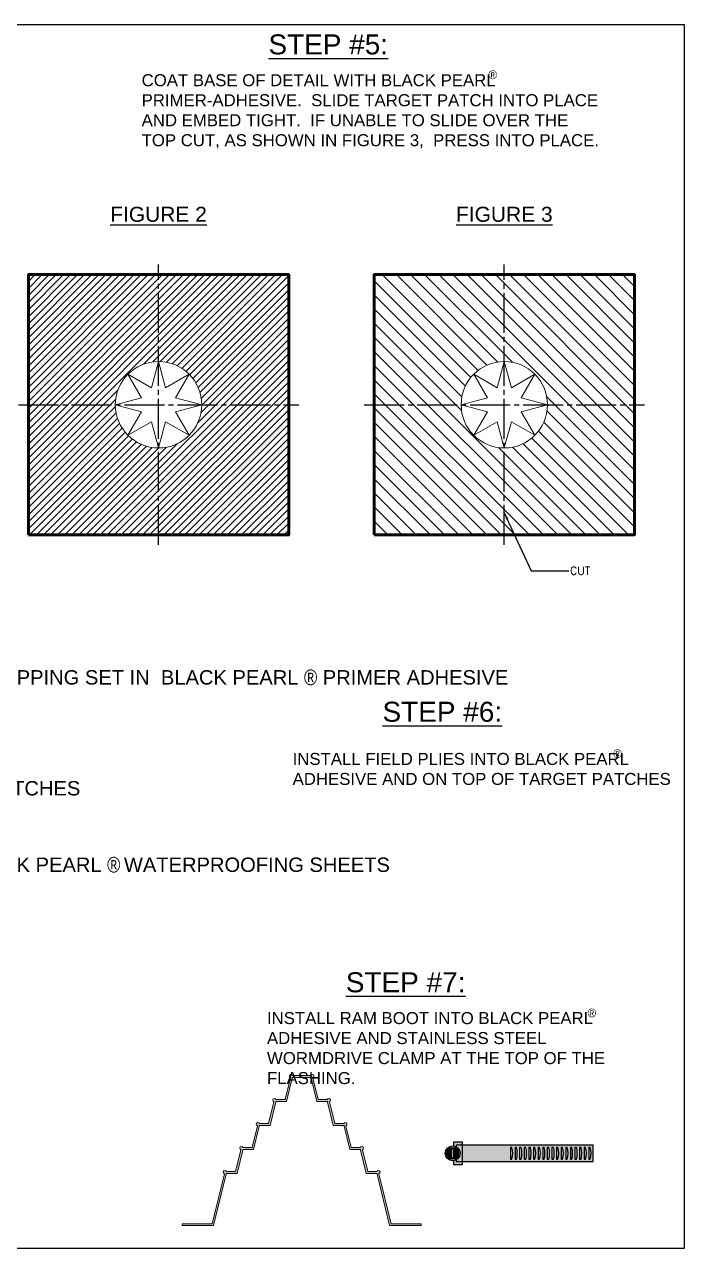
# Model space of a CAD drawing. Header units: inches. Extents: x -9.9 to 87.1, y -1.5 to 29.5.
# Drawn here: x 53.03 to 70, y -1.11 to 29.49 of the extents above; entities that cross this region are included whole.
import ezdxf
from ezdxf import colors
from ezdxf.entities.mleader import LeaderData, LeaderLine
from ezdxf.math import Vec2, Vec3

# ---------------------------------------------------------------- set-up
doc = ezdxf.new("R2010")
doc.units = ezdxf.units.IN
doc.header["$MEASUREMENT"] = 0
doc.linetypes.add('CEN-S', pattern=[1.3050000000000002, 1, -0.09, 0.125, -0.09])
doc.layers.get('Defpoints').update_dxf_attribs({"color": 103})
for name, color, linetype in [('A-ANNO-TEXT', 7, 'Continuous'), ('A-ANNO-TITLE', 7, 'Continuous'), ('A-CENTERLINE', 7, 'CEN-S'), ('Fastener', 94, 'Continuous')]:
    doc.layers.add(name, color=color, linetype=linetype)
for name, color, linetype, lineweight in [('A-DETAIL', 7, 'Continuous', 9), ('A-FNDN-BP-CAP', 6, 'Continuous', 60), ('Dimensions', 20, 'Continuous', 0), ('Others', 190, 'Continuous', 0), ('Text', 20, 'Continuous', 0)]:
    doc.layers.add(name, color=color, linetype=linetype, lineweight=lineweight)
doc.styles.add('ROMANS', font='ROMANS')
doc.styles.add('SIMPLEX', font='SIMPLEX')
doc.styles.get("Standard").update_dxf_attribs({"font": 'ARIALN.TTF'})
doc.styles.add('TitleBlock', font='sanss___.ttf', dxfattribs={"height": 0.125})
doc.dimstyles.new('ROOF LEADERS', dxfattribs={"dimtxt": 0.1, "dimasz": 0.18, "dimexe": 0.0625, "dimexo": 0.0625, "dimgap": 0.03125, "dimtad": 0, "dimdec": 4, "dimzin": 0, "dimdsep": 46, "dimlunit": 3, "dimtxsty": 'SIMPLEX', "dimcen": 0, "dimclrd": 256, "dimclre": 256, "dimclrt": 256, "dimadec": 0, "dimazin": 0, "dimtfac": 0.6382978723404255, "dimtdec": 4, "dimtix": 1, "dimtofl": 0, "dimtmove": 0, "dimatfit": 3, "dimldrblk": 'ARW1', "dimfxl": 0.0625, "dimfrac": 2, "dimtolj": 1, "dimtzin": 0, "dimarcsym": 0})

# ---------------------------------------------------------------- blocks, each defined once
blk = doc.blocks.new('_Dot')
at = {"color": 0, "linetype": 'ByBlock', "lineweight": -2}
blk.add_line((-0.5, 0), (-1, 0), dxfattribs=at)
at = {"color": 0, "linetype": 'ByBlock', "const_width": 0.5}
blk.add_lwpolyline([(-0.25, 0, 1), (0.25, 0, 1)], format="xyb", close=True, dxfattribs=at)
blk = doc.blocks.new('ARW1')
blk.add_lwpolyline([(0, 0, 0, 0.32000000000000006, 0), (-0.9599999999995816, 0, 0.32000000000000006, 0.32000000000000006, 0)], format="xyseb")

msp = doc.modelspace()

# ---------------------------------------------------------------- hatches: boundary and pattern name
h = msp.add_hatch(color=2)
h.dxf.hatch_style = 1
h.paths.add_polyline_path([(67.24455094950306, 1.4760544521276877), (63.97584867392206, 1.4760544521276877), (63.97584867392206, 1.2698792722453671), (63.97584867392206, 1.0648714128443988), (67.24455094950306, 1.0648714128443988)])
h.paths.add_polyline_path([(65.17260623656557, 1.419940278281353), (65.20938568365582, 1.419940278281353, -0.13755903346565063), (65.2093856836558, 1.120985586690713), (65.17260623656557, 1.120985586690713)], flags=16)
h.paths.add_polyline_path([(65.28784065581286, 1.419940278281353), (65.32462010290311, 1.419940278281353, -0.13755903346565063), (65.32462010290311, 1.120985586690713), (65.28784065581286, 1.120985586690713)], flags=16)
h.paths.add_polyline_path([(65.40307507506017, 1.419940278281353), (65.43985452215043, 1.419940278281353, -0.13755903346565063), (65.4398545221504, 1.120985586690713), (65.40307507506017, 1.120985586690713)], flags=16)
h.paths.add_polyline_path([(65.51830949430746, 1.419940278281353), (65.55508894139768, 1.419940278281353, -0.13755903346565063), (65.55508894139768, 1.120985586690713), (65.51830949430746, 1.120985586690713)], flags=16)
h.paths.add_polyline_path([(65.63354391355475, 1.419940278281353), (65.670323360645, 1.419940278281353, -0.13755903346565063), (65.670323360645, 1.120985586690713), (65.63354391355475, 1.120985586690713)], flags=16)
h.paths.add_polyline_path([(65.74877833280206, 1.419940278281353), (65.78555777989232, 1.419940278281353, -0.13755903346565063), (65.78555777989229, 1.120985586690713), (65.74877833280206, 1.120985586690713)], flags=16)
h.paths.add_polyline_path([(65.86401275204935, 1.419940278281353), (65.90079219913957, 1.419940278281353, -0.13755903346565063), (65.90079219913957, 1.120985586690713), (65.86401275204935, 1.120985586690713)], flags=16)
h.paths.add_polyline_path([(65.97924717129663, 1.419940278281353), (66.01602661838689, 1.419940278281353, -0.13755903346565063), (66.01602661838689, 1.120985586690713), (65.97924717129663, 1.120985586690713)], flags=16)
h.paths.add_polyline_path([(66.09448159054395, 1.419940278281353), (66.13126103763418, 1.419940278281353, -0.13755903346565063), (66.13126103763418, 1.120985586690713), (66.09448159054395, 1.120985586690713)], flags=16)
h.paths.add_polyline_path([(66.20971600979124, 1.419940278281353), (66.24649545688146, 1.419940278281353, -0.13755903346565063), (66.24649545688146, 1.120985586690713), (66.20971600979124, 1.120985586690713)], flags=16)
h.paths.add_polyline_path([(66.32495042903852, 1.419940278281353), (66.36172987612875, 1.419940278281353, -0.13755903346565063), (66.36172987612875, 1.120985586690713), (66.32495042903852, 1.120985586690713)], flags=16)
h.paths.add_polyline_path([(66.44018484828584, 1.419940278281353), (66.47696429537604, 1.419940278281353, -0.13755903346565063), (66.47696429537604, 1.120985586690713), (66.44018484828584, 1.120985586690713)], flags=16)
h.paths.add_polyline_path([(66.5554192675331, 1.419940278281353), (66.59219871462335, 1.419940278281353, -0.13755903346565063), (66.59219871462335, 1.120985586690713), (66.5554192675331, 1.120985586690713)], flags=16)
h.paths.add_polyline_path([(66.67065368678041, 1.419940278281353), (66.70743313387067, 1.419940278281353, -0.13755903346565063), (66.70743313387064, 1.120985586690713), (66.67065368678041, 1.120985586690713)], flags=16)
h.paths.add_polyline_path([(66.7858881060277, 1.419940278281353), (66.82266755311792, 1.419940278281353, -0.13755903346565063), (66.82266755311792, 1.120985586690713), (66.7858881060277, 1.120985586690713)], flags=16)
h.paths.add_polyline_path([(66.90112252527499, 1.419940278281353), (66.93790197236524, 1.419940278281353, -0.13755903346565063), (66.93790197236521, 1.120985586690713), (66.90112252527499, 1.120985586690713)], flags=16)
h.paths.add_polyline_path([(67.0163569445223, 1.419940278281353), (67.05313639161253, 1.419940278281353, -0.13755903346565063), (67.05313639161253, 1.120985586690713), (67.0163569445223, 1.120985586690713)], flags=16)
h.paths.add_polyline_path([(67.13159136376959, 1.419940278281353), (67.16837081085981, 1.419940278281353, -0.13755903346565063), (67.16837081085981, 1.120985586690713), (67.13159136376959, 1.120985586690713)], flags=16)
h.paths.add_polyline_path([(63.97584867392206, 1.0648714128443988), (63.820147249931665, 1.0648714128443988), (63.820147249931665, 1.1097890398329646, -0.10126008505281268), (63.749875742792, 1.0865421273317057), (63.749875742792, 0.9946977803462271), (63.97584867392206, 0.9946977803462271)])
h.paths.add_polyline_path([(63.97584867392206, 1.5450607641445098), (63.749875742792, 1.5450607641445098), (63.749875742792, 1.4532164171590276, -0.10126008505281268), (63.820147249931665, 1.4299695046577714), (63.820147249931665, 1.4760544521276877), (63.97584867392206, 1.4760544521276877)])
h.paths.add_polyline_path([(63.97584867392206, 1.4760544521276877), (63.820147249931665, 1.4760544521276877), (63.820147249931665, 1.4299695046577714, -0.2685611904166218), (63.91281927714789, 1.2698792722453671, -0.2685611904166218), (63.820147249931665, 1.1097890398329646), (63.820147249931665, 1.0648714128443988), (63.97584867392206, 1.0648714128443988), (63.97584867392206, 1.2698792722453671)])
h.paths.add_polyline_path([(63.54359257336179, 1.2698792722453671, 1), (63.91281927714789, 1.2698792722453671, 1)])
h.paths.add_polyline_path([(63.87781708541132, 1.2698792722453671, -1), (63.57859476509836, 1.2698792722453671, -1)], flags=16)
h.paths.add_polyline_path([(63.654800139330575, 1.394553640894988), (63.728205925254855, 1.394553640894988), (63.80420107065302, 1.394553640894988), (63.87376481607288, 1.2698792722453671), (63.80420107065302, 1.1452049035957472), (63.728205925254855, 1.1452049035957472), (63.654800139330575, 1.1452049035957472), (63.582819359029656, 1.2698792722453671)], flags=0)
h.paths.add_polyline_path([(63.85288029390446, 1.2698792722453671, -1), (63.60353155660522, 1.2698792722453671, -1)], flags=0)
h.paths.add_polyline_path([(63.70644379097192, 1.3926396392602651), (63.75243599388435, 1.3921764593446273), (63.75243599388435, 1.1475820851461052), (63.70644379097192, 1.1471189052304709)], flags=0)
h.paths.add_polyline_path([(63.75243599388435, 1.3921764593446273), (63.70644379097192, 1.3926396392602651), (63.70644379097192, 1.1471189052304709), (63.75243599388435, 1.1475820851461052)], flags=0)
h = msp.add_hatch(color=190)
h.dxf.hatch_style = 1
h.paths.add_polyline_path([(63.70644379097192, 1.3926396392602651, 0.36371045871623603), (63.60353155660522, 1.2698792722453671, 0.36371045871623603), (63.70644379097192, 1.1471189052304709)], flags=17)
h.paths.add_polyline_path([(63.75243599388435, 1.3921764593446273), (63.75243599388435, 1.1475820851461087, 0.3580194960743603), (63.85288029390446, 1.2698792722453671, 0.3580194960743603)], flags=17)
h.paths.add_polyline_path([(63.728205925254855, 1.3945536408949843), (63.654800139330575, 1.394553640894988), (63.582819359029656, 1.2698792722453671), (63.654800139330575, 1.1452049035957472), (63.728205925254855, 1.1452049035957508, -0.414213562373095), (63.60353155660522, 1.2698792722453671, -0.36371045871623786), (63.70644379097192, 1.3926396392602651, -0.043890789260143996)])
h.paths.add_polyline_path([(63.80420107065302, 1.394553640894988), (63.728205925254855, 1.3945536408949843, -0.41421356237309515), (63.85288029390446, 1.2698792722453671, -0.35801949607436256), (63.75243599388435, 1.1475820851461087, -0.0489368945983477), (63.728205925254855, 1.1452049035957508), (63.80420107065302, 1.1452049035957472), (63.87376481607288, 1.2698792722453671)])
at = {"layer": 'Dimensions'}
h = msp.add_hatch(color=190, dxfattribs=at)
h.dxf.hatch_style = 1
edge = h.paths.add_edge_path()
edge.add_line((62.939620796778, -0.48890135413758884), (62.939620796778, -0.5347730834096236))
edge.add_line((62.939620796778, -0.5347730834096236), (62.15359423649937, -0.5347730834096236))
edge.add_line((62.15359423649936, -0.5347730834096236), (61.84036325831975, 0.7492256839863787))
edge.add_arc((61.884928092466225, 0.7600972571892175), 0.045871729272037434, 170.55155227000327, 193.7095110646908, ccw=False)
edge.add_arc((61.83170466042345, 0.8128009061855543), 0.045871729272036026, 270.00000000003104, 280.01074276359697, ccw=False)
edge.add_line((61.83170466042347, 0.7669291769135178), (61.56947292997105, 0.7669291769135098))
edge.add_line((61.569472929971056, 0.7669291769135107), (61.427458543734176, 1.34907561064235))
edge.add_arc((61.47202337788063, 1.3599471838451933), 0.0458717292720318, 170.5515522704789, 193.70951106469934, ccw=False)
edge.add_arc((61.41879994583989, 1.4126508328416953), 0.045871729272206244, 269.99999999749724, 280.0107427609054, ccw=False)
edge.add_line((61.41879994583789, 1.3667791035694883), (61.15656821538547, 1.3667791035694798))
edge.add_line((61.15656821538548, 1.3667791035694794), (61.014553829148596, 1.9489255372983192))
edge.add_arc((61.05911866329506, 1.959797110501162), 0.04587172927203472, 170.55155227013256, 193.70951106469556, ccw=False)
edge.add_arc((61.005895231252836, 2.012500759497529), 0.045871729272070956, 269.99999999935216, 280.01074276287727, ccw=False)
edge.add_line((61.00589523125231, 1.9666290302254588), (60.7436635007999, 1.9666290302254503))
edge.add_line((60.7436635007999, 1.9666290302254499), (60.60164911456302, 2.5487754639542897))
edge.add_arc((60.64621394870948, 2.559647037157138), 0.04587172927203426, 170.55155226937896, 193.7095110647026, ccw=False)
edge.add_arc((60.592990516663974, 2.612350686153225), 0.04587172927179568, 270.00000000344124, 280.01074276721874, ccw=False)
edge.add_line((60.59299051666673, 2.5664789568814292), (60.33075878621432, 2.566478956881421))
edge.add_line((60.33075878621432, 2.5664789568814204), (60.18874439997744, 3.14862539061026))
edge.add_arc((60.2333092341239, 3.1594969638131083), 0.04587172927203426, 170.55155227025702, 193.7095110647026, ccw=False)
edge.add_arc((60.18008580208218, 3.2122006128095286), 0.045871729272128556, 269.99999999871534, 280.0107427621999, ccw=False)
edge.add_line((60.18008580208115, 3.1663288835373997), (59.95388063190737, 3.1663288835373926))
edge.add_line((59.95388063190737, 3.1663288835373926), (59.72767546173358, 3.1663288835373997))
edge.add_arc((59.72767546173226, 3.2122006128095535), 0.045871729272153994, 259.98925723818644, 270.00000000164846, ccw=False)
edge.add_arc((59.67445202969083, 3.1594969638131083), 0.045871729272035984, -13.709511064702042, 9.448447729674854, ccw=False)
edge.add_line((59.7190168638373, 3.1486253906102606), (59.577002477600416, 2.566478956881421))
edge.add_line((59.577002477600416, 2.5664789568814204), (59.314770747148, 2.566478956881429))
edge.add_arc((59.31477074714875, 2.612350686153407), 0.04587172927197754, 259.98925723544164, 269.9999999990637, ccw=False)
edge.add_arc((59.261547315105254, 2.559647037157135), 0.045871729272035464, -13.709511064699427, 9.448447730157909, ccw=False)
edge.add_line((59.30611214925172, 2.54877546395429), (59.16409776301484, 1.9666290302254503))
edge.add_line((59.16409776301484, 1.9666290302254499), (58.901866032562424, 1.9666290302254583))
edge.add_arc((58.90186603256165, 2.0125007594975584), 0.0458717292720996, 259.9892572374625, 270.00000000096736, ccw=False)
edge.add_arc((58.848642600519675, 1.9597971105011691), 0.04587172927203468, -13.70951106470477, 9.448447729799454, ccw=False)
edge.add_line((58.89320743466614, 1.9489255372983196), (58.75119304842926, 1.3667791035694798))
edge.add_line((58.75119304842926, 1.3667791035694794), (58.488961317976845, 1.3667791035694878))
edge.add_arc((58.48896131797635, 1.412650832841571), 0.04587172927208333, 259.9892572370894, 270.0000000006146, ccw=False)
edge.add_arc((58.435737885934095, 1.3599471838451969), 0.04587172927203447, -13.709511064703747, 9.448447729866302, ccw=False)
edge.add_line((58.48030272008056, 1.3490756106423483), (58.33828833384368, 0.7669291769135089))
edge.add_line((58.33828833384368, 0.7669291769135107), (58.076056603391265, 0.7669291769135187))
edge.add_arc((58.07605660339103, 0.8128009061855721), 0.045871729272055045, 259.9892572367407, 270.0000000002907, ccw=False)
edge.add_arc((58.022833171348516, 0.7600972571892246), 0.045871729272033944, -13.709511064701076, 9.44844772992991, ccw=False)
edge.add_line((58.06739800549498, 0.7492256839863778), (57.75416702731537, -0.5347730834096245))
edge.add_line((57.75416702731537, -0.5347730834096236), (56.96814046703674, -0.5347730834096236))
edge.add_line((56.96814046703674, -0.5347730834096236), (56.96814046703674, -0.48890135413758884))
edge.add_line((56.96814046703674, -0.48890135413758884), (57.71814046703674, -0.48890135413758884))
edge.add_line((57.71814046703674, -0.48890135413758884), (58.022833171348516, 0.7600972571892246))
edge.add_arc((58.03620770295847, 0.7998168161493346), 0.041910875196914485, 18.047323056442906, 251.39038190997383, ccw=False)
edge.add_line((58.076056603391265, 0.8128009061855526), (58.30226177356505, 0.8128009061855455))
edge.add_line((58.30226177356505, 0.8128009061855455), (58.435737885934095, 1.359947183845195))
edge.add_arc((58.44911241754405, 1.3996667428053051), 0.0419108751969149, 18.04732305644228, 251.39038190997402, ccw=False)
edge.add_line((58.488961317976845, 1.412650832841523), (58.71516648815063, 1.412650832841516))
edge.add_line((58.71516648815063, 1.412650832841516), (58.848642600519675, 1.9597971105011656))
edge.add_arc((58.86201713212963, 1.9995166694612756), 0.0419108751969149, 18.04732305644228, 251.39038190997402, ccw=False)
edge.add_line((58.901866032562424, 2.0125007594974935), (59.12807120273621, 2.0125007594974864))
edge.add_line((59.12807120273621, 2.0125007594974864), (59.261547315105254, 2.559647037157136))
edge.add_arc((59.27492184671521, 2.599366596117246), 0.0419108751969149, 18.04732305644228, 251.39038190997402, ccw=False)
edge.add_line((59.314770747148, 2.612350686153464), (59.54097591732179, 2.612350686153457))
edge.add_line((59.54097591732179, 2.612350686153457), (59.67445202969083, 3.1594969638131065))
edge.add_arc((59.68782656130079, 3.1992165227732166), 0.0419108751969149, 18.04732305644228, 251.39038190997402, ccw=False)
edge.add_line((59.72767546173358, 3.2122006128094345), (59.95388063190737, 3.2122006128094274))
edge.add_line((59.95388063190737, 3.2122006128094274), (60.18008580208115, 3.2122006128094345))
edge.add_arc((60.219934702513946, 3.1992165227732166), 0.0419108751969149, -71.39038190997405, 161.95267694355763, ccw=False)
edge.add_line((60.2333092341239, 3.1594969638131065), (60.36678534649295, 2.612350686153457))
edge.add_line((60.36678534649295, 2.612350686153457), (60.59299051666673, 2.612350686153464))
edge.add_arc((60.632839417099525, 2.599366596117246), 0.0419108751969149, -71.39038190997405, 161.95267694355763, ccw=False)
edge.add_line((60.64621394870948, 2.559647037157136), (60.779690061078526, 2.0125007594974864))
edge.add_line((60.779690061078526, 2.0125007594974864), (61.00589523125231, 2.0125007594974935))
edge.add_arc((61.045744131685105, 1.9995166694612756), 0.0419108751969149, -71.39038190997405, 161.95267694355763, ccw=False)
edge.add_line((61.05911866329506, 1.9597971105011656), (61.192594775664105, 1.412650832841516))
edge.add_line((61.192594775664105, 1.412650832841516), (61.41879994583789, 1.412650832841523))
edge.add_arc((61.458648846270684, 1.3996667428053051), 0.0419108751969149, -71.39038190997405, 161.95267694355763, ccw=False)
edge.add_line((61.47202337788064, 1.359947183845195), (61.605499490249684, 0.8128009061855455))
edge.add_line((61.605499490249684, 0.8128009061855455), (61.83170466042347, 0.8128009061855526))
edge.add_arc((61.87155356085626, 0.7998168161493346), 0.041910875196914485, -71.39038190997388, 161.95267694355715, ccw=False)
edge.add_line((61.88492809246622, 0.7600972571892246), (62.189620796777994, -0.48890135413758884))
edge.add_line((62.189620796777994, -0.48890135413758884), (62.939620796777994, -0.48890135413758884))
at = {"layer": 'Others'}
h = msp.add_hatch(dxfattribs=at)
h.set_pattern_fill('ANSI31', color=165)
h.set_pattern_definition([(45, (0, 0), (-0.08838834764831845, 0.08838834764831845), [])])
h.paths.add_polyline_path([(59.62987582789228, 23.239082614740568), (56.37587582789229, 23.239082614740568), (56.37587582789229, 21.06508261474056, -0.4142135623730951), (57.45587582789227, 19.985082614740563), (59.62987582789228, 19.985082614740563)])
h.paths.add_polyline_path([(56.37587582789229, 23.239082614740568), (53.12187582789228, 23.239082614740568), (53.12187582789228, 19.985082614740563), (55.295875827892274, 19.985082614740563, -0.414213562373095), (56.37587582789229, 21.06508261474056)])
h.paths.add_polyline_path([(56.37587582789229, 18.905082614740564, -0.4142135623730951), (55.295875827892274, 19.985082614740563), (53.12187582789228, 19.985082614740563), (53.12187582789228, 16.731082614740558), (56.37587582789229, 16.731082614740558)])
h.paths.add_polyline_path([(59.62987582789228, 19.985082614740563), (57.45587582789227, 19.985082614740563, -0.4142135623730951), (56.37587582789229, 18.905082614740564), (56.37587582789229, 16.731082614740558), (59.62987582789228, 16.731082614740558)])
h = msp.add_hatch(dxfattribs=at)
h.set_pattern_fill('ANSI31', color=165, scale=2, angle=90)
h.set_pattern_definition([(135, (0, 0), (-0.1767766952966369, -0.1767766952966369), [])])
h.paths.add_polyline_path([(68.27397955853621, 23.239082614740568), (65.01997955853622, 23.239082614740568), (65.01997955853622, 21.06508261474056, -0.4142135623730951), (66.0999795585362, 19.985082614740563), (68.27397955853621, 19.985082614740563)])
h.paths.add_polyline_path([(65.01997955853622, 23.239082614740568), (61.765979558536216, 23.239082614740568), (61.765979558536216, 19.985082614740563), (63.93997955853621, 19.985082614740563, -0.414213562373095), (65.01997955853622, 21.06508261474056)])
h.paths.add_polyline_path([(65.01997955853622, 18.905082614740564, -0.4142135623730951), (63.93997955853621, 19.985082614740563), (61.765979558536216, 19.985082614740563), (61.765979558536216, 16.731082614740558), (65.01997955853622, 16.731082614740558)])
h.paths.add_polyline_path([(68.27397955853621, 19.985082614740563), (66.0999795585362, 19.985082614740563, -0.4142135623730951), (65.01997955853622, 18.905082614740564), (65.01997955853622, 16.731082614740558), (68.27397955853621, 16.731082614740558)])

# ---------------------------------------------------------------- linework, layer by layer
at = {"layer": 'A-CENTERLINE'}
for p, q in [((56.37587582789229, 16.481082614740558), (56.37587582789229, 23.489082614740568)), ((65.01997955853622, 16.481082614740558), (65.01997955853622, 23.489082614740568)), ((52.87187582789228, 19.985082614740563), (59.87987582789228, 19.985082614740563)), ((61.515979558536216, 19.985082614740563), (68.52397955853621, 19.985082614740563))]:
    msp.add_line(p, q, dxfattribs=at)
at = {"layer": 'A-DETAIL'}
for p, q in [((56.37587582789229, 21.06508261474056), (56.20015933816859, 20.409299747364074)), ((56.37587582789229, 21.06508261474056), (56.55159231761597, 20.409299747364074)), ((65.01997955853622, 21.06508261474056), (64.84426306881252, 20.409299747364074)), ((65.01997955853622, 21.06508261474056), (65.1956960482599, 20.409299747364074)), ((55.612200504210804, 20.74875793842203), (56.20015933816859, 20.409299747364074)), ((55.612200504210804, 20.74875793842203), (55.95165869526876, 20.160799104464246)), ((57.139551151573755, 20.74875793842203), (56.55159231761597, 20.409299747364074)), ((57.139551151573755, 20.74875793842203), (56.8000929605158, 20.160799104464246)), ((64.25630423485474, 20.74875793842203), (64.84426306881252, 20.409299747364074)), ((64.25630423485474, 20.74875793842203), (64.5957624259127, 20.160799104464246)), ((65.78365488221769, 20.74875793842203), (65.1956960482599, 20.409299747364074)), ((65.78365488221769, 20.74875793842203), (65.44419669115973, 20.160799104464246)), ((55.295875827892274, 19.985082614740563), (55.95165869526876, 20.160799104464246)), ((55.295875827892274, 19.985082614740563), (55.95165869526876, 19.80936612501688)), ((57.45587582789227, 19.985082614740563), (56.8000929605158, 20.160799104464246)), ((57.45587582789227, 19.985082614740563), (56.8000929605158, 19.809366125016865)), ((63.93997955853621, 19.985082614740563), (64.5957624259127, 20.160799104464246)), ((63.93997955853621, 19.985082614740563), (64.5957624259127, 19.80936612501688)), ((66.0999795585362, 19.985082614740563), (65.44419669115973, 20.160799104464246)), ((66.0999795585362, 19.985082614740563), (65.44419669115973, 19.809366125016865)), ((55.61220050421082, 19.22140729105908), (55.95165869526876, 19.80936612501688)), ((57.139551151573755, 19.221407291059094), (56.8000929605158, 19.809366125016865)), ((64.25630423485475, 19.22140729105908), (64.5957624259127, 19.80936612501688)), ((65.78365488221769, 19.221407291059094), (65.44419669115973, 19.809366125016865)), ((55.61220050421082, 19.22140729105908), (56.20015933816859, 19.560865482117038)), ((56.37587582789229, 18.905082614740564), (56.20015933816859, 19.560865482117038)), ((56.37587582789229, 18.905082614740564), (56.551592317615956, 19.560865482117038)), ((57.139551151573755, 19.221407291059094), (56.551592317615956, 19.560865482117038)), ((64.25630423485475, 19.22140729105908), (64.84426306881252, 19.560865482117038)), ((65.01997955853622, 18.905082614740564), (64.84426306881252, 19.560865482117038)), ((65.01997955853622, 18.905082614740564), (65.19569604825989, 19.560865482117038)), ((65.78365488221769, 19.221407291059094), (65.19569604825989, 19.560865482117038))]:
    msp.add_line(p, q, dxfattribs=at)
for centre in [(56.37587582789229, 19.985082614740563), (65.01997955853622, 19.985082614740563)]:
    msp.add_circle(centre, 1.0799999999999983, dxfattribs=at)
at = {"layer": 'A-FNDN-BP-CAP', "lineweight": 50}
for points in [[(53.12187582789228, 16.731082614740558), (59.62987582789228, 16.731082614740558), (59.62987582789228, 23.239082614740568), (53.12187582789228, 23.239082614740568)], [(61.765979558536216, 16.731082614740558), (68.27397955853621, 16.731082614740558), (68.27397955853621, 23.239082614740568), (61.765979558536216, 23.239082614740568)]]:
    msp.add_lwpolyline(points, close=True, dxfattribs=at)
at = {"layer": 'Defpoints'}
for points in [[(5.736943034072965, 6.647037527701173), (5.736943034072965, 29.49282242869822), (69.51365855546817, 29.49282242869822), (69.51365855546817, -1.1098179353841715)], [(69.51365855546817, -1.1098179353841715), (5.736943034072965, -1.1098179353841637), (5.736943034072965, 6.647037527701173)]]:
    msp.add_lwpolyline(points, dxfattribs=at)
at = {"layer": 'Dimensions', "color": 3}
msp.add_lwpolyline([(56.96814046703674, -0.5347730834096236), (56.96814046703674, -0.48890135413758884), (57.71814046703674, -0.48890135413758884), (58.022833171348516, 0.7600972571892246, -1.6214009218316785), (58.076056603391265, 0.8128009061855526), (58.30226177356505, 0.8128009061855455), (58.435737885934095, 1.359947183845195, -1.6214009218316785), (58.488961317976845, 1.412650832841523), (58.71516648815063, 1.412650832841516), (58.848642600519675, 1.9597971105011656, -1.6214009218316785), (58.901866032562424, 2.0125007594974935), (59.12807120273621, 2.0125007594974864), (59.261547315105254, 2.559647037157136, -1.6214009218316785), (59.314770747148, 2.612350686153464), (59.54097591732179, 2.612350686153457), (59.67445202969083, 3.1594969638131065, -1.6214009218316785), (59.72767546173358, 3.2122006128094345), (59.95388063190737, 3.2122006128094274), (60.18008580208115, 3.2122006128094345, -1.6214009218316785), (60.2333092341239, 3.1594969638131065), (60.36678534649295, 2.612350686153457), (60.59299051666673, 2.612350686153464, -1.6214009218316785), (60.64621394870948, 2.559647037157136), (60.779690061078526, 2.0125007594974864), (61.00589523125231, 2.0125007594974935, -1.6214009218316785), (61.05911866329506, 1.9597971105011656), (61.192594775664105, 1.412650832841516), (61.41879994583789, 1.412650832841523, -1.6214009218316785), (61.47202337788064, 1.359947183845195), (61.605499490249684, 0.8128009061855455), (61.83170466042347, 0.8128009061855526, -1.6214009218316785), (61.88492809246622, 0.7600972571892246), (62.189620796777994, -0.48890135413758884), (62.939620796778, -0.48890135413758884), (62.939620796778, -0.5347730834096236), (62.15359423649936, -0.5347730834096236), (61.840363258319755, 0.7492256839863778, -0.10139096722457869), (61.8396786726056, 0.7676275658604688, -0.04370790650856303), (61.83170466042347, 0.7669291769135178), (61.569472929971056, 0.7669291769135107), (61.427458543734176, 1.3490756106423483, -0.10139096722250687), (61.42677395801996, 1.3674774925160698, -0.04370790650787322), (61.41879994583789, 1.3667791035694883), (61.15656821538548, 1.3667791035694794), (61.014553829148596, 1.9489255372983196, -0.1013909672240237), (61.01386924343443, 1.9673274191723111, -0.04370790650838525), (61.00589523125231, 1.9666290302254588), (60.7436635007999, 1.9666290302254499), (60.60164911456302, 2.54877546395429, -0.10139096722737548), (60.60096452884895, 2.567177345828882, -0.04370790650948837), (60.59299051666673, 2.5664789568814292), (60.33075878621432, 2.5664789568814204), (60.18874439997744, 3.1486253906102606, -0.10139096722350487), (60.18805981426325, 3.167027272484159, -0.043707906508208), (60.18008580208115, 3.1663288835373997), (59.95388063190737, 3.1663288835373926), (59.72767546173358, 3.1663288835373997, -0.043707906508109524), (59.71970144955149, 3.1670272724841055, -0.10139096722320616), (59.7190168638373, 3.1486253906102606), (59.577002477600416, 2.5664789568814204), (59.314770747148, 2.5664789568814292, -0.043707906508808916), (59.30679673496585, 2.5671773458285143, -0.10139096722532287), (59.30611214925172, 2.54877546395429), (59.16409776301484, 1.9666290302254499), (58.901866032562424, 1.9666290302254588, -0.043707906508296465), (58.89389202038032, 1.967327419172264, -0.10139096722376405), (58.89320743466614, 1.9489255372983196), (58.75119304842926, 1.3667791035694794), (58.488961317976845, 1.3667791035694883, -0.04370790650838525), (58.48098730579473, 1.3674774925163469, -0.10139096722405401), (58.48030272008056, 1.3490756106423483), (58.33828833384368, 0.7669291769135107), (58.076056603391265, 0.7669291769135178, -0.043707906508493426), (58.06808259120914, 0.7676275658604226, -0.10139096722432153), (58.06739800549498, 0.7492256839863778), (57.75416702731537, -0.5347730834096236)], format="xyb", close=True, dxfattribs=at)
at = {"layer": 'Fastener', "color": 3}
for points in [[(63.749875742792, 1.0877946999018056), (63.749875742792, 0.9946977803462271), (63.97584867392206, 0.9946977803462271), (63.97584867392206, 1.2698792722453671), (63.97584867392206, 1.5450607641445098), (63.749875742792, 1.5450607641445098), (63.749875742792, 1.4519638445889314)], [(63.820147249931665, 1.110956360314315), (63.820147249931665, 1.0648714128443988), (67.24455094950306, 1.0648714128443988), (67.24455094950306, 1.4760544521276877), (63.820147249931665, 1.4760544521276877), (63.820147249931665, 1.4299695046577652)]]:
    msp.add_lwpolyline(points, dxfattribs=at)
for points in [[(63.87376481607288, 1.2698792722453671), (63.80420107065302, 1.394553640894988), (63.728205925254855, 1.394553640894988), (63.654800139330575, 1.394553640894988), (63.582819359029656, 1.2698792722453671), (63.654800139330575, 1.1452049035957472), (63.728205925254855, 1.1452049035957472), (63.80420107065302, 1.1452049035957472)], [(63.70644379097192, 1.3926396392602651), (63.75243599388435, 1.3921764593446273), (63.75243599388435, 1.1475820851461052), (63.70644379097192, 1.1471189052304709)]]:
    msp.add_lwpolyline(points, close=True, dxfattribs=at)
for points in [[(65.17260623656557, 1.419940278281353), (65.17260623656557, 1.120985586690713), (65.2093856836558, 1.120985586690713, 0.13755903346565063), (65.20938568365582, 1.419940278281353)], [(65.28784065581286, 1.419940278281353), (65.28784065581286, 1.120985586690713), (65.32462010290311, 1.120985586690713, 0.13755903346565063), (65.32462010290311, 1.419940278281353)], [(65.40307507506017, 1.419940278281353), (65.40307507506017, 1.120985586690713), (65.4398545221504, 1.120985586690713, 0.13755903346565063), (65.43985452215043, 1.419940278281353)], [(65.51830949430746, 1.419940278281353), (65.51830949430746, 1.120985586690713), (65.55508894139768, 1.120985586690713, 0.13755903346565063), (65.55508894139768, 1.419940278281353)], [(65.63354391355475, 1.419940278281353), (65.63354391355475, 1.120985586690713), (65.670323360645, 1.120985586690713, 0.13755903346565063), (65.670323360645, 1.419940278281353)], [(65.74877833280206, 1.419940278281353), (65.74877833280206, 1.120985586690713), (65.78555777989229, 1.120985586690713, 0.13755903346565063), (65.78555777989232, 1.419940278281353)], [(65.86401275204935, 1.419940278281353), (65.86401275204935, 1.120985586690713), (65.90079219913957, 1.120985586690713, 0.13755903346565063), (65.90079219913957, 1.419940278281353)], [(65.97924717129663, 1.419940278281353), (65.97924717129663, 1.120985586690713), (66.01602661838689, 1.120985586690713, 0.13755903346565063), (66.01602661838689, 1.419940278281353)], [(66.09448159054395, 1.419940278281353), (66.09448159054395, 1.120985586690713), (66.13126103763418, 1.120985586690713, 0.13755903346565063), (66.13126103763418, 1.419940278281353)], [(66.20971600979124, 1.419940278281353), (66.20971600979124, 1.120985586690713), (66.24649545688146, 1.120985586690713, 0.13755903346565063), (66.24649545688146, 1.419940278281353)], [(66.32495042903852, 1.419940278281353), (66.32495042903852, 1.120985586690713), (66.36172987612875, 1.120985586690713, 0.13755903346565063), (66.36172987612875, 1.419940278281353)], [(66.44018484828584, 1.419940278281353), (66.44018484828584, 1.120985586690713), (66.47696429537604, 1.120985586690713, 0.13755903346565063), (66.47696429537604, 1.419940278281353)], [(66.5554192675331, 1.419940278281353), (66.5554192675331, 1.120985586690713), (66.59219871462335, 1.120985586690713, 0.13755903346565063), (66.59219871462335, 1.419940278281353)], [(66.67065368678041, 1.419940278281353), (66.67065368678041, 1.120985586690713), (66.70743313387064, 1.120985586690713, 0.13755903346565063), (66.70743313387067, 1.419940278281353)], [(66.7858881060277, 1.419940278281353), (66.7858881060277, 1.120985586690713), (66.82266755311792, 1.120985586690713, 0.13755903346565063), (66.82266755311792, 1.419940278281353)], [(66.90112252527499, 1.419940278281353), (66.90112252527499, 1.120985586690713), (66.93790197236521, 1.120985586690713, 0.13755903346565063), (66.93790197236524, 1.419940278281353)], [(67.0163569445223, 1.419940278281353), (67.0163569445223, 1.120985586690713), (67.05313639161253, 1.120985586690713, 0.13755903346565063), (67.05313639161253, 1.419940278281353)], [(67.13159136376959, 1.419940278281353), (67.13159136376959, 1.120985586690713), (67.16837081085981, 1.120985586690713, 0.13755903346565063), (67.16837081085981, 1.419940278281353)]]:
    msp.add_lwpolyline(points, format="xyb", close=True, dxfattribs=at)
for radius in [0.18461335189304956, 0.14961116015649398, 0.12467436864961866]:
    msp.add_circle((63.728205925254855, 1.2698792722453671), radius, dxfattribs=at)

# ---------------------------------------------------------------- texts
at = {"layer": 'A-ANNO-TEXT'}
for s, insert, char_height, width, attachment_point, style in [('\\pxql;COAT BASE OF DETAIL WITH BLACK PEARL   PRIMER-ADHESIVE.  SLIDE TARGET PATCH INTO PLACE AND EMBED TIGHT.  IF UNABLE TO SLIDE OVER THE TOP CUT, AS SHOWN IN FIGURE 3,  PRESS INTO PLACE.', (61.75031543348271, 28.249773806869698), 0.3, 11.593334855106328, 2, 'TitleBlock'), ('{\\fForte|b0|i0|c0|p66;\\H1.0833x;®}', (64.83756004683471, 28.342759623165378), 0.2, 5.953033267589939, 3, 'ROMANS'), ('{\\fForte|b0|i0|c0|p66;\\H1.0833x;®}', (67.9564908497644, 11.367177034576098), 0.2, 5.953033267589939, 3, 'ROMANS'), ('\\pxql;INSTALL FIELD PLIES INTO BLACK PEARL  ADHESIVE AND ON TOP OF TARGET PATCHES', (64.52992540916337, 11.280553482579782), 0.3, 9.603273246744301, 2, 'TitleBlock'), ('\\pxql;INSTALL RAM BOOT INTO BLACK PEARL  ADHESIVE AND STAINLESS STEEL WORMDRIVE CLAMP AT THE TOP OF THE FLASHING.', (63.888467355835715, 4.801503060523439), 0.3, 9.603273246744301, 2, 'TitleBlock'), ('{\\fForte|b0|i0|c0|p66;\\H1.0833x;®}', (67.31503279643675, 4.8881266125197556), 0.2, 5.953033267589939, 3, 'ROMANS')]:
    msp.add_mtext(s, dxfattribs=dict(at, insert=insert, char_height=char_height, width=width, attachment_point=attachment_point, style=style))
at = {"layer": 'A-ANNO-TITLE', "width": 7.485268182847577, "attachment_point": 2, "style": 'TitleBlock'}
for s, insert, char_height in [('{\\LSTEP #5:  }', (60.618619753915, 29.244883904880055), 0.5), ('{\\LFIGURE 2}', (56.37587582789229, 24.93495866164919), 0.375), ('{\\LFIGURE 3}', (65.01997955853622, 24.93495866164919), 0.375), ('{\\LSTEP #6:  }', (63.470556382834566, 12.560325916094682), 0.5), ('{\\LSTEP #7:  }', (62.55258922618348, 5.7966131585337966), 0.5)]:
    msp.add_mtext(s, dxfattribs=dict(at, insert=insert, char_height=char_height))
at = {"layer": 'Text', "insert": (66.66290660287669, 15.937361832457292), "char_height": 0.2, "attachment_point": 1, "style": 'SIMPLEX'}
msp.add_mtext('\\A1;CUT', dxfattribs=at)

# ---------------------------------------------------------------- leaders
at = {"layer": 'Text', "annotation_type": 0, "has_hookline": 1, "hookline_direction": 0, "text_width": 0.5843626806833114}
msp.add_leader([(65.01997955853622, 17.28674340721865), (65.69314243724367, 15.83736183245729), (66.63165660287669, 15.837361832457292)], dimstyle='ROOF LEADERS', override={"dimgap": 0.03125, "dimtad": 0}, dxfattribs=at)
at = {"layer": 'Text'}
ml = msp.add_multileader_mtext('Standard', dxfattribs=at)
ml.set_content('\\A1;{\\fArial|b0|i0|c0|p34;PROTECTION COURSE OR STRIPPING\\H1x; SET IN  BLACK PEARL \\A0;\\fArial Narrow|b0|i0|c0|p34;\\H1.08333x;®\\A1;\\fArial|b0|i0|c0|p34;\\H0.92308x; PRIMER ADHESIVE}', color=256)
ml.set_leader_properties(color=256, lineweight=0)
ml.set_arrow_properties(name='DOT')
ml.build(insert=Vec2(0, 0))
ml.multileader.update_dxf_attribs({"text_left_attachment_type": 2, "text_right_attachment_type": 2, "dogleg_length": 0.36, "arrow_head_size": 0.25, "scale": 4})
ctx = ml.context
ctx.base_point, ctx.scale, ctx.char_height, ctx.arrow_head_size, ctx.landing_gap_size, ctx.plane_origin = Vec3(44.88482798113132, 12.86029372897182), 4, 0.36, 0.25, 0.18, Vec3(42.45115751901527, 11.320721270336389)
ctx.left_attachment, ctx.right_attachment = 2, 2
notes = []
notes.append((ctx, [(0, (1, 1, 0), (43.81679986784066, 12.86029372897182), (1, 0), 1.068028113290663, [(0, [(43.03295984805338, 7.923748624111104)], 0, [])])]))
ctx.mtext.insert, ctx.mtext.width, ctx.mtext.flow_direction = Vec3(45.06482798113132, 13.365013446539214), 10.503004596113328, 5
ml = msp.add_multileader_mtext('Standard', dxfattribs=at)
ml.set_content('\\A1;{\\fArial|b0|i0|c0|p34;BLACK PEARL \\A0;\\fArial Narrow|b0|i0|c0|p34;\\H1.08333x;®\\fMS Shell Dlg 2|b0|i0|c0|p0;\\H0.61538x; \\A1;\\fArial|b0|i0|c0|p34;\\H1.50002x;TARGET PATCHES}', color=256)
ml.set_leader_properties(color=256, lineweight=0)
ml.set_arrow_properties(name='DOT')
ml.build(insert=Vec2(0, 0))
ml.multileader.update_dxf_attribs({"text_left_attachment_type": 2, "text_right_attachment_type": 2, "dogleg_length": 0.36, "arrow_head_size": 0.25, "scale": 4})
ctx = ml.context
ctx.base_point, ctx.scale, ctx.char_height, ctx.arrow_head_size, ctx.landing_gap_size, ctx.plane_origin = Vec3(45.69136340992415, 10.39073514808117), 4, 0.36, 0.25, 0.18, Vec3(38.6124170788081, 8.317321532556239)
ctx.left_attachment, ctx.right_attachment = 2, 2
notes.append((ctx, [(0, (1, 1, 0), (44.623335296633485, 10.39073514808117), (1, 0), 1.068028113290663, [(0, [(43.53199808899733, 6.919176156789774)], 0, [])])]))
ctx.mtext.insert, ctx.mtext.flow_direction = Vec3(45.87136340992415, 10.592262513158465), 5
ml = msp.add_multileader_mtext('Standard', dxfattribs=at)
ml.set_content('\\A1;{\\fArial|b0|i0|c0|p34;FIELD PLIES BLACK PEARL \\A0;\\fArial Narrow|b0|i0|c0|p34;\\H1.08333x;®\\fMS Shell Dlg 2|b0|i0|c0|p0;\\H0.61538x; \\A1;\\fArial|b0|i0|c0|p34;\\H1.50002x;WATERPROOFING SHEETS}', color=256)
ml.set_leader_properties(color=256, lineweight=0)
ml.set_arrow_properties(name='DOT')
ml.build(insert=Vec2(0, 0))
ml.multileader.update_dxf_attribs({"text_left_attachment_type": 2, "text_right_attachment_type": 2, "dogleg_length": 0.36, "arrow_head_size": 0.25, "scale": 4})
ctx = ml.context
ctx.base_point, ctx.scale, ctx.char_height, ctx.arrow_head_size, ctx.landing_gap_size, ctx.plane_origin = Vec3(48.20515409982774, 8.170724271051029), 4, 0.36, 0.25, 0.18, Vec3(42.96479904731421, 10.278278214011177)
ctx.left_attachment, ctx.right_attachment = 2, 2
notes.append((ctx, [(0, (1, 1, 0), (47.13712598653707, 8.170724271051029), (1, 0), 1.068028113290663, [(0, [(47.429514612782, 6.935813914070714)], 0, [])])]))
ctx.mtext.insert, ctx.mtext.width, ctx.mtext.flow_direction = Vec3(48.38515409982774, 8.680444301223728), 7.231954507365117, 5
for ctx, leaders in notes:
    for number, flags, end, landing, length, lines in leaders:
        leader = LeaderData()
        leader.index, (leader.has_last_leader_line, leader.has_dogleg_vector, leader.attachment_direction) = number, flags
        leader.last_leader_point, leader.dogleg_vector, leader.dogleg_length = Vec3(end), Vec3(landing), length
        for number, points, colour, breaks in lines:
            line = LeaderLine()
            line.index, line.vertices, line.color, line.breaks = number, Vec3.list(points), colors.encode_raw_color(colour), breaks
            leader.lines.append(line)
        ctx.leaders.append(leader)

doc.saveas('drawing.dxf')
